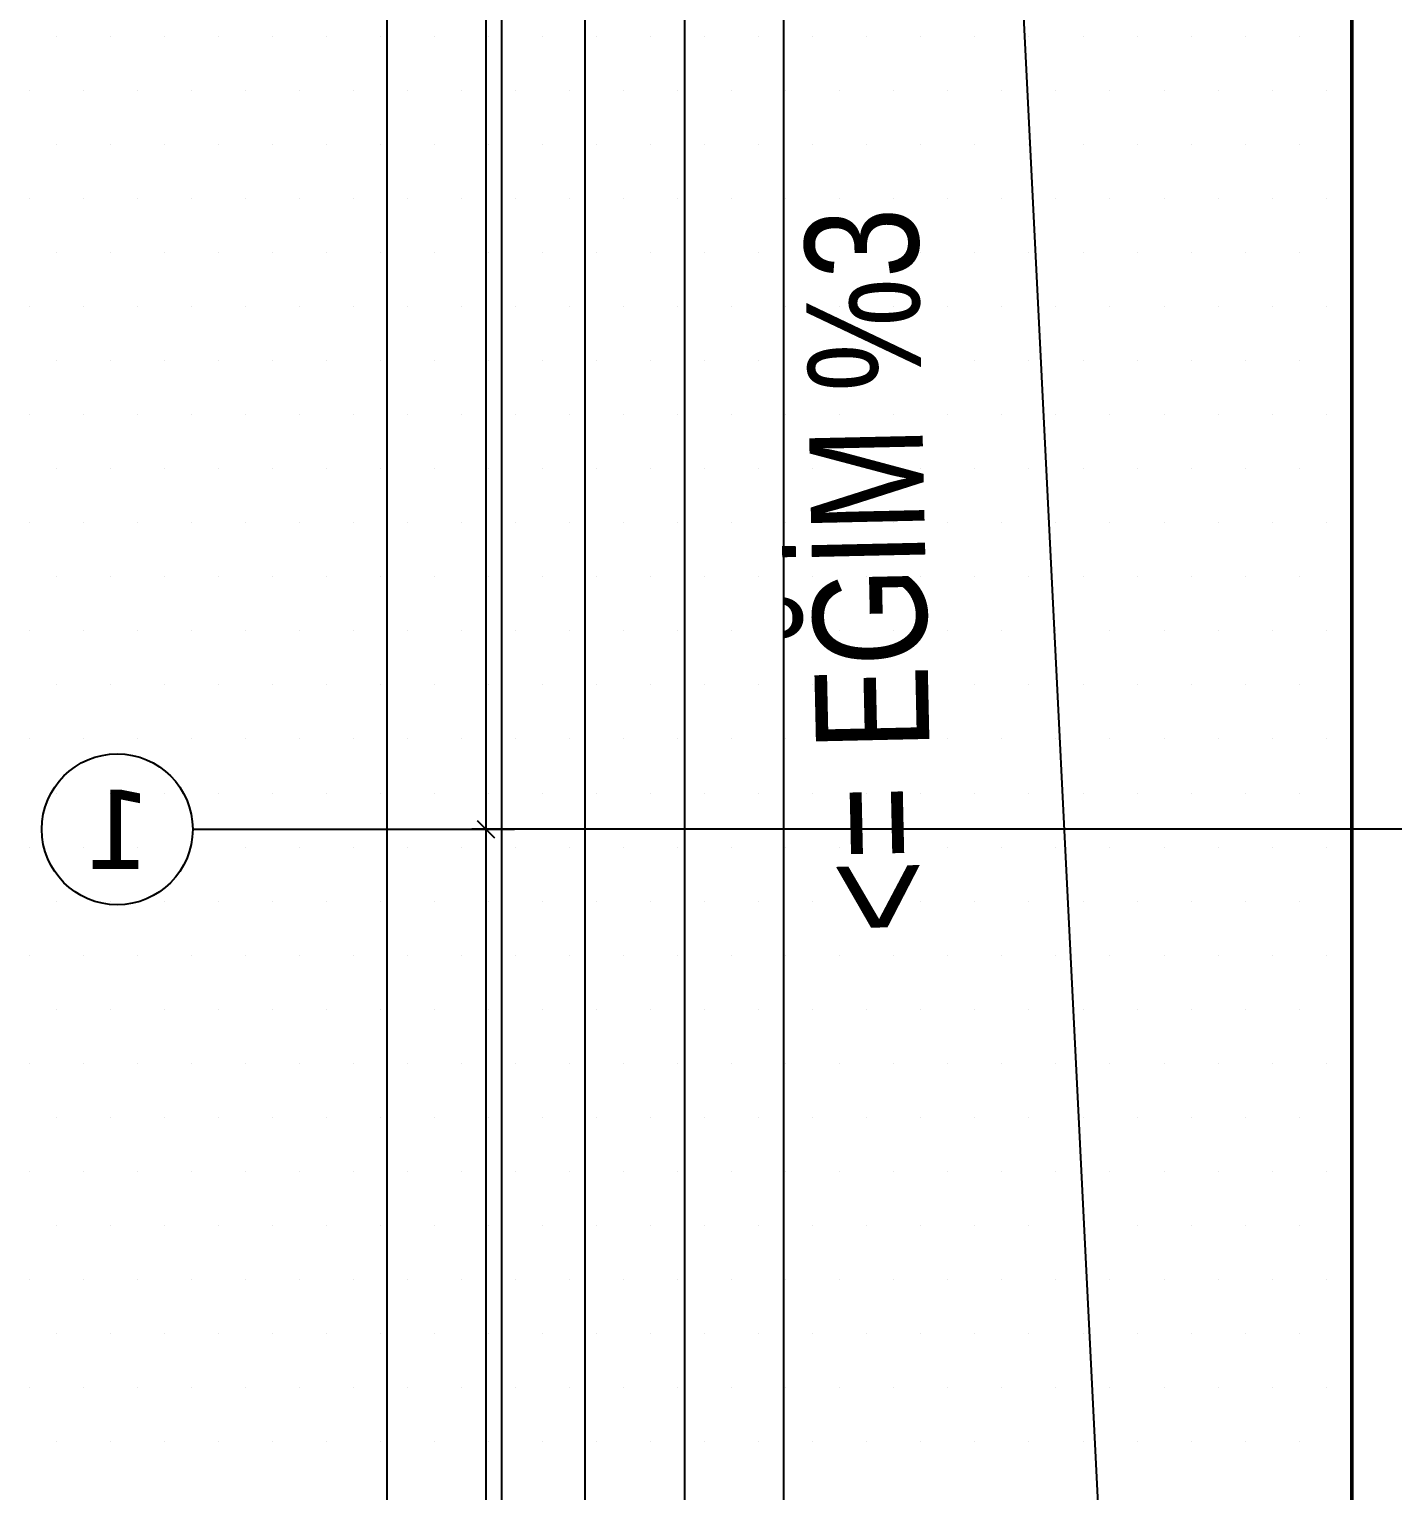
# Model space of a CAD drawing. Header units: millimetres. Extents: x 43168.9 to 43194.6, y -25545.1 to -25543.4.
# Drawn here: x 43171.4307 to 43171.5268, y -25544.3906 to -25544.2875 of the extents above; entities that cross this region are included whole.
import ezdxf
from ezdxf.enums import TextEntityAlignment as Align

# ---------------------------------------------------------------- set-up
doc = ezdxf.new("R2010")
doc.units = ezdxf.units.MM
doc.header["$LTSCALE"] = 200
doc.linetypes.add('DASHDOT', pattern=[1, 0.5, -0.25, 0, -0.25])
doc.linetypes.add('DASHDOT2', pattern=[0.5, 0.25, -0.125, 0, -0.125])
for name, color, linetype in [('aks_sgh', 5, 'DASHDOT2'), ('olcuaks_sgh', 41, 'Continuous'), ('olcudis_sgh', 185, 'Continuous'), ('vaziyet-01_sgh', 33, 'Continuous'), ('yapi-yaklasma_sgh', 41, 'DASHDOT'), ('yazi-genel_sgh', 7, 'Continuous')]:
    doc.layers.add(name, color=color, linetype=linetype)
doc.layers.add('cim_sgh', color=7, linetype='Continuous', true_color=0x248f00)
doc.styles.add('text1', font='VERDANA.TTF')
doc.styles.add('text2', font='arial.ttf')

msp = doc.modelspace()

# ---------------------------------------------------------------- linework, layer by layer
at = {"color": 0, "linetype": 'ByBlock', "lineweight": -2}
for p, q in [((43171.46348, -25544.34452), (43171.46228, -25544.34332)), ((43171.46228, -25544.34332), (43171.46348, -25544.34452))]:
    msp.add_line(p, q, dxfattribs=at)
msp.add_line((43171.4422, -25544.34392), (43171.46488, -25544.34392))
at = {"linetype": 'Continuous'}
msp.add_circle((43171.43688, -25544.34392), 0.00532, dxfattribs=at)
at = {"layer": 'aks_sgh'}
msp.add_line((43172.26688, -25544.34392), (43171.46488, -25544.34392), dxfattribs=at)
at = {"layer": 'cim_sgh'}
for p, q in [((43171.43258, -25544.28802), (43171.43258, -25544.28802)), ((43171.43639, -25544.28802), (43171.43639, -25544.28802)), ((43171.4402, -25544.28802), (43171.4402, -25544.28802)), ((43171.44401, -25544.28802), (43171.44401, -25544.28802)), ((43171.44782, -25544.28802), (43171.44782, -25544.28802)), ((43171.45163, -25544.28802), (43171.45163, -25544.28802)), ((43171.45544, -25544.28802), (43171.45544, -25544.28802)), ((43171.45925, -25544.28802), (43171.45925, -25544.28802)), ((43171.46306, -25544.28802), (43171.46306, -25544.28802)), ((43171.46687, -25544.28802), (43171.46687, -25544.28802)), ((43171.47068, -25544.28802), (43171.47068, -25544.28802)), ((43171.47449, -25544.28802), (43171.47449, -25544.28802)), ((43171.4783, -25544.28802), (43171.4783, -25544.28802)), ((43171.48211, -25544.28802), (43171.48211, -25544.28802)), ((43171.48592, -25544.28802), (43171.48592, -25544.28802)), ((43171.48973, -25544.28802), (43171.48973, -25544.28802)), ((43171.49354, -25544.28802), (43171.49354, -25544.28802)), ((43171.49735, -25544.28802), (43171.49735, -25544.28802)), ((43171.50116, -25544.28802), (43171.50116, -25544.28802)), ((43171.50497, -25544.28802), (43171.50497, -25544.28802)), ((43171.50878, -25544.28802), (43171.50878, -25544.28802)), ((43171.51259, -25544.28802), (43171.51259, -25544.28802)), ((43171.5164, -25544.28802), (43171.5164, -25544.28802)), ((43171.52021, -25544.28802), (43171.52021, -25544.28802)), ((43171.43067, -25544.29183), (43171.43067, -25544.29183)), ((43171.43448, -25544.29183), (43171.43448, -25544.29183)), ((43171.43829, -25544.29183), (43171.43829, -25544.29183)), ((43171.4421, -25544.29183), (43171.4421, -25544.29183)), ((43171.44591, -25544.29183), (43171.44591, -25544.29183)), ((43171.44972, -25544.29183), (43171.44972, -25544.29183)), ((43171.45353, -25544.29183), (43171.45353, -25544.29183)), ((43171.45734, -25544.29183), (43171.45734, -25544.29183)), ((43171.46115, -25544.29183), (43171.46115, -25544.29183)), ((43171.46496, -25544.29183), (43171.46496, -25544.29183)), ((43171.46877, -25544.29183), (43171.46877, -25544.29183)), ((43171.47258, -25544.29183), (43171.47258, -25544.29183)), ((43171.47639, -25544.29183), (43171.47639, -25544.29183)), ((43171.4802, -25544.29183), (43171.4802, -25544.29183)), ((43171.48401, -25544.29183), (43171.48401, -25544.29183)), ((43171.48782, -25544.29183), (43171.48782, -25544.29183)), ((43171.49163, -25544.29183), (43171.49163, -25544.29183)), ((43171.49544, -25544.29183), (43171.49544, -25544.29183)), ((43171.49925, -25544.29183), (43171.49925, -25544.29183)), ((43171.50306, -25544.29183), (43171.50306, -25544.29183)), ((43171.50687, -25544.29183), (43171.50687, -25544.29183)), ((43171.51068, -25544.29183), (43171.51068, -25544.29183)), ((43171.51449, -25544.29183), (43171.51449, -25544.29183)), ((43171.5183, -25544.29183), (43171.5183, -25544.29183)), ((43171.52211, -25544.29183), (43171.52211, -25544.29183)), ((43171.43258, -25544.29564), (43171.43258, -25544.29564)), ((43171.43639, -25544.29564), (43171.43639, -25544.29564)), ((43171.4402, -25544.29564), (43171.4402, -25544.29564)), ((43171.44401, -25544.29564), (43171.44401, -25544.29564)), ((43171.44782, -25544.29564), (43171.44782, -25544.29564)), ((43171.45163, -25544.29564), (43171.45163, -25544.29564)), ((43171.45544, -25544.29564), (43171.45544, -25544.29564)), ((43171.45925, -25544.29564), (43171.45925, -25544.29564)), ((43171.46306, -25544.29564), (43171.46306, -25544.29564)), ((43171.46687, -25544.29564), (43171.46687, -25544.29564)), ((43171.47068, -25544.29564), (43171.47068, -25544.29564)), ((43171.47449, -25544.29564), (43171.47449, -25544.29564)), ((43171.4783, -25544.29564), (43171.4783, -25544.29564)), ((43171.48211, -25544.29564), (43171.48211, -25544.29564)), ((43171.48592, -25544.29564), (43171.48592, -25544.29564)), ((43171.48973, -25544.29564), (43171.48973, -25544.29564)), ((43171.49354, -25544.29564), (43171.49354, -25544.29564)), ((43171.49735, -25544.29564), (43171.49735, -25544.29564)), ((43171.50116, -25544.29564), (43171.50116, -25544.29564)), ((43171.50497, -25544.29564), (43171.50497, -25544.29564)), ((43171.50878, -25544.29564), (43171.50878, -25544.29564)), ((43171.51259, -25544.29564), (43171.51259, -25544.29564)), ((43171.5164, -25544.29564), (43171.5164, -25544.29564)), ((43171.52021, -25544.29564), (43171.52021, -25544.29564)), ((43171.43067, -25544.29945), (43171.43067, -25544.29945)), ((43171.43448, -25544.29945), (43171.43448, -25544.29945)), ((43171.43829, -25544.29945), (43171.43829, -25544.29945)), ((43171.4421, -25544.29945), (43171.4421, -25544.29945)), ((43171.44591, -25544.29945), (43171.44591, -25544.29945)), ((43171.44972, -25544.29945), (43171.44972, -25544.29945)), ((43171.45353, -25544.29945), (43171.45353, -25544.29945)), ((43171.45734, -25544.29945), (43171.45734, -25544.29945)), ((43171.46115, -25544.29945), (43171.46115, -25544.29945)), ((43171.46496, -25544.29945), (43171.46496, -25544.29945)), ((43171.46877, -25544.29945), (43171.46877, -25544.29945)), ((43171.47258, -25544.29945), (43171.47258, -25544.29945)), ((43171.47639, -25544.29945), (43171.47639, -25544.29945)), ((43171.4802, -25544.29945), (43171.4802, -25544.29945)), ((43171.48401, -25544.29945), (43171.48401, -25544.29945)), ((43171.48782, -25544.29945), (43171.48782, -25544.29945)), ((43171.49163, -25544.29945), (43171.49163, -25544.29945)), ((43171.49544, -25544.29945), (43171.49544, -25544.29945)), ((43171.49925, -25544.29945), (43171.49925, -25544.29945)), ((43171.50306, -25544.29945), (43171.50306, -25544.29945)), ((43171.50687, -25544.29945), (43171.50687, -25544.29945)), ((43171.51068, -25544.29945), (43171.51068, -25544.29945)), ((43171.51449, -25544.29945), (43171.51449, -25544.29945)), ((43171.5183, -25544.29945), (43171.5183, -25544.29945)), ((43171.52211, -25544.29945), (43171.52211, -25544.29945)), ((43171.43258, -25544.30326), (43171.43258, -25544.30326)), ((43171.43639, -25544.30326), (43171.43639, -25544.30326)), ((43171.4402, -25544.30326), (43171.4402, -25544.30326)), ((43171.44401, -25544.30326), (43171.44401, -25544.30326)), ((43171.44782, -25544.30326), (43171.44782, -25544.30326)), ((43171.45163, -25544.30326), (43171.45163, -25544.30326)), ((43171.45544, -25544.30326), (43171.45544, -25544.30326)), ((43171.45925, -25544.30326), (43171.45925, -25544.30326)), ((43171.46306, -25544.30326), (43171.46306, -25544.30326)), ((43171.46687, -25544.30326), (43171.46687, -25544.30326)), ((43171.47068, -25544.30326), (43171.47068, -25544.30326)), ((43171.47449, -25544.30326), (43171.47449, -25544.30326)), ((43171.4783, -25544.30326), (43171.4783, -25544.30326)), ((43171.48211, -25544.30326), (43171.48211, -25544.30326)), ((43171.48592, -25544.30326), (43171.48592, -25544.30326)), ((43171.48973, -25544.30326), (43171.48973, -25544.30326)), ((43171.49354, -25544.30326), (43171.49354, -25544.30326)), ((43171.49735, -25544.30326), (43171.49735, -25544.30326)), ((43171.50116, -25544.30326), (43171.50116, -25544.30326)), ((43171.50497, -25544.30326), (43171.50497, -25544.30326)), ((43171.50878, -25544.30326), (43171.50878, -25544.30326)), ((43171.51259, -25544.30326), (43171.51259, -25544.30326)), ((43171.5164, -25544.30326), (43171.5164, -25544.30326)), ((43171.52021, -25544.30326), (43171.52021, -25544.30326)), ((43171.43067, -25544.30707), (43171.43067, -25544.30707)), ((43171.43448, -25544.30707), (43171.43448, -25544.30707)), ((43171.43829, -25544.30707), (43171.43829, -25544.30707)), ((43171.4421, -25544.30707), (43171.4421, -25544.30707)), ((43171.44591, -25544.30707), (43171.44591, -25544.30707)), ((43171.44972, -25544.30707), (43171.44972, -25544.30707)), ((43171.45353, -25544.30707), (43171.45353, -25544.30707)), ((43171.45734, -25544.30707), (43171.45734, -25544.30707)), ((43171.46115, -25544.30707), (43171.46115, -25544.30707)), ((43171.46496, -25544.30707), (43171.46496, -25544.30707)), ((43171.46877, -25544.30707), (43171.46877, -25544.30707)), ((43171.47258, -25544.30707), (43171.47258, -25544.30707)), ((43171.47639, -25544.30707), (43171.47639, -25544.30707)), ((43171.4802, -25544.30707), (43171.4802, -25544.30707)), ((43171.48401, -25544.30707), (43171.48401, -25544.30707)), ((43171.48782, -25544.30707), (43171.48782, -25544.30707)), ((43171.49163, -25544.30707), (43171.49163, -25544.30707)), ((43171.49544, -25544.30707), (43171.49544, -25544.30707)), ((43171.49925, -25544.30707), (43171.49925, -25544.30707)), ((43171.50306, -25544.30707), (43171.50306, -25544.30707)), ((43171.50687, -25544.30707), (43171.50687, -25544.30707)), ((43171.51068, -25544.30707), (43171.51068, -25544.30707)), ((43171.51449, -25544.30707), (43171.51449, -25544.30707)), ((43171.5183, -25544.30707), (43171.5183, -25544.30707)), ((43171.52211, -25544.30707), (43171.52211, -25544.30707)), ((43171.43258, -25544.31088), (43171.43258, -25544.31088)), ((43171.43639, -25544.31088), (43171.43639, -25544.31088)), ((43171.4402, -25544.31088), (43171.4402, -25544.31088)), ((43171.44401, -25544.31088), (43171.44401, -25544.31088)), ((43171.44782, -25544.31088), (43171.44782, -25544.31088)), ((43171.45163, -25544.31088), (43171.45163, -25544.31088)), ((43171.45544, -25544.31088), (43171.45544, -25544.31088)), ((43171.45925, -25544.31088), (43171.45925, -25544.31088)), ((43171.46306, -25544.31088), (43171.46306, -25544.31088)), ((43171.46687, -25544.31088), (43171.46687, -25544.31088)), ((43171.47068, -25544.31088), (43171.47068, -25544.31088)), ((43171.47449, -25544.31088), (43171.47449, -25544.31088)), ((43171.4783, -25544.31088), (43171.4783, -25544.31088)), ((43171.48211, -25544.31088), (43171.48211, -25544.31088)), ((43171.48592, -25544.31088), (43171.48592, -25544.31088)), ((43171.48973, -25544.31088), (43171.48973, -25544.31088)), ((43171.49354, -25544.31088), (43171.49354, -25544.31088)), ((43171.49735, -25544.31088), (43171.49735, -25544.31088)), ((43171.50116, -25544.31088), (43171.50116, -25544.31088)), ((43171.50497, -25544.31088), (43171.50497, -25544.31088)), ((43171.50878, -25544.31088), (43171.50878, -25544.31088)), ((43171.51259, -25544.31088), (43171.51259, -25544.31088)), ((43171.5164, -25544.31088), (43171.5164, -25544.31088)), ((43171.52021, -25544.31088), (43171.52021, -25544.31088)), ((43171.43067, -25544.31469), (43171.43067, -25544.31469)), ((43171.43448, -25544.31469), (43171.43448, -25544.31469)), ((43171.43829, -25544.31469), (43171.43829, -25544.31469)), ((43171.4421, -25544.31469), (43171.4421, -25544.31469)), ((43171.44591, -25544.31469), (43171.44591, -25544.31469)), ((43171.44972, -25544.31469), (43171.44972, -25544.31469)), ((43171.45353, -25544.31469), (43171.45353, -25544.31469)), ((43171.45734, -25544.31469), (43171.45734, -25544.31469)), ((43171.46115, -25544.31469), (43171.46115, -25544.31469)), ((43171.46496, -25544.31469), (43171.46496, -25544.31469)), ((43171.46877, -25544.31469), (43171.46877, -25544.31469)), ((43171.47258, -25544.31469), (43171.47258, -25544.31469)), ((43171.47639, -25544.31469), (43171.47639, -25544.31469)), ((43171.4802, -25544.31469), (43171.4802, -25544.31469)), ((43171.48401, -25544.31469), (43171.48401, -25544.31469)), ((43171.48782, -25544.31469), (43171.48782, -25544.31469)), ((43171.49163, -25544.31469), (43171.49163, -25544.31469)), ((43171.49544, -25544.31469), (43171.49544, -25544.31469)), ((43171.49925, -25544.31469), (43171.49925, -25544.31469)), ((43171.50306, -25544.31469), (43171.50306, -25544.31469)), ((43171.50687, -25544.31469), (43171.50687, -25544.31469)), ((43171.51068, -25544.31469), (43171.51068, -25544.31469)), ((43171.51449, -25544.31469), (43171.51449, -25544.31469)), ((43171.5183, -25544.31469), (43171.5183, -25544.31469)), ((43171.52211, -25544.31469), (43171.52211, -25544.31469)), ((43171.43258, -25544.3185), (43171.43258, -25544.3185)), ((43171.43639, -25544.3185), (43171.43639, -25544.3185)), ((43171.4402, -25544.3185), (43171.4402, -25544.3185)), ((43171.44401, -25544.3185), (43171.44401, -25544.3185)), ((43171.44782, -25544.3185), (43171.44782, -25544.3185)), ((43171.45163, -25544.3185), (43171.45163, -25544.3185)), ((43171.45544, -25544.3185), (43171.45544, -25544.3185)), ((43171.45925, -25544.3185), (43171.45925, -25544.3185)), ((43171.46306, -25544.3185), (43171.46306, -25544.3185)), ((43171.46687, -25544.3185), (43171.46687, -25544.3185)), ((43171.47068, -25544.3185), (43171.47068, -25544.3185)), ((43171.47449, -25544.3185), (43171.47449, -25544.3185)), ((43171.4783, -25544.3185), (43171.4783, -25544.3185)), ((43171.48211, -25544.3185), (43171.48211, -25544.3185)), ((43171.48592, -25544.3185), (43171.48592, -25544.3185)), ((43171.48973, -25544.3185), (43171.48973, -25544.3185)), ((43171.49354, -25544.3185), (43171.49354, -25544.3185)), ((43171.49735, -25544.3185), (43171.49735, -25544.3185)), ((43171.50116, -25544.3185), (43171.50116, -25544.3185)), ((43171.50497, -25544.3185), (43171.50497, -25544.3185)), ((43171.50878, -25544.3185), (43171.50878, -25544.3185)), ((43171.51259, -25544.3185), (43171.51259, -25544.3185)), ((43171.5164, -25544.3185), (43171.5164, -25544.3185)), ((43171.52021, -25544.3185), (43171.52021, -25544.3185)), ((43171.43067, -25544.32231), (43171.43067, -25544.32231)), ((43171.43448, -25544.32231), (43171.43448, -25544.32231)), ((43171.43829, -25544.32231), (43171.43829, -25544.32231)), ((43171.4421, -25544.32231), (43171.4421, -25544.32231)), ((43171.44591, -25544.32231), (43171.44591, -25544.32231)), ((43171.44972, -25544.32231), (43171.44972, -25544.32231)), ((43171.45353, -25544.32231), (43171.45353, -25544.32231)), ((43171.45734, -25544.32231), (43171.45734, -25544.32231)), ((43171.46115, -25544.32231), (43171.46115, -25544.32231)), ((43171.46496, -25544.32231), (43171.46496, -25544.32231)), ((43171.46877, -25544.32231), (43171.46877, -25544.32231)), ((43171.47258, -25544.32231), (43171.47258, -25544.32231)), ((43171.47639, -25544.32231), (43171.47639, -25544.32231)), ((43171.4802, -25544.32231), (43171.4802, -25544.32231)), ((43171.48401, -25544.32231), (43171.48401, -25544.32231)), ((43171.48782, -25544.32231), (43171.48782, -25544.32231)), ((43171.49163, -25544.32231), (43171.49163, -25544.32231)), ((43171.49544, -25544.32231), (43171.49544, -25544.32231)), ((43171.49925, -25544.32231), (43171.49925, -25544.32231)), ((43171.50306, -25544.32231), (43171.50306, -25544.32231)), ((43171.50687, -25544.32231), (43171.50687, -25544.32231)), ((43171.51068, -25544.32231), (43171.51068, -25544.32231)), ((43171.51449, -25544.32231), (43171.51449, -25544.32231)), ((43171.5183, -25544.32231), (43171.5183, -25544.32231)), ((43171.52211, -25544.32231), (43171.52211, -25544.32231)), ((43171.43258, -25544.32612), (43171.43258, -25544.32612)), ((43171.43639, -25544.32612), (43171.43639, -25544.32612)), ((43171.4402, -25544.32612), (43171.4402, -25544.32612)), ((43171.44401, -25544.32612), (43171.44401, -25544.32612)), ((43171.44782, -25544.32612), (43171.44782, -25544.32612)), ((43171.45163, -25544.32612), (43171.45163, -25544.32612)), ((43171.45544, -25544.32612), (43171.45544, -25544.32612)), ((43171.45925, -25544.32612), (43171.45925, -25544.32612)), ((43171.46306, -25544.32612), (43171.46306, -25544.32612)), ((43171.46687, -25544.32612), (43171.46687, -25544.32612)), ((43171.47068, -25544.32612), (43171.47068, -25544.32612)), ((43171.47449, -25544.32612), (43171.47449, -25544.32612)), ((43171.4783, -25544.32612), (43171.4783, -25544.32612)), ((43171.48211, -25544.32612), (43171.48211, -25544.32612)), ((43171.48592, -25544.32612), (43171.48592, -25544.32612)), ((43171.48973, -25544.32612), (43171.48973, -25544.32612)), ((43171.49354, -25544.32612), (43171.49354, -25544.32612)), ((43171.49735, -25544.32612), (43171.49735, -25544.32612)), ((43171.50116, -25544.32612), (43171.50116, -25544.32612)), ((43171.50497, -25544.32612), (43171.50497, -25544.32612)), ((43171.50878, -25544.32612), (43171.50878, -25544.32612)), ((43171.51259, -25544.32612), (43171.51259, -25544.32612)), ((43171.5164, -25544.32612), (43171.5164, -25544.32612)), ((43171.52021, -25544.32612), (43171.52021, -25544.32612)), ((43171.43067, -25544.32993), (43171.43067, -25544.32993)), ((43171.43448, -25544.32993), (43171.43448, -25544.32993)), ((43171.43829, -25544.32993), (43171.43829, -25544.32993)), ((43171.4421, -25544.32993), (43171.4421, -25544.32993)), ((43171.44591, -25544.32993), (43171.44591, -25544.32993)), ((43171.44972, -25544.32993), (43171.44972, -25544.32993)), ((43171.45353, -25544.32993), (43171.45353, -25544.32993)), ((43171.45734, -25544.32993), (43171.45734, -25544.32993)), ((43171.46115, -25544.32993), (43171.46115, -25544.32993)), ((43171.46496, -25544.32993), (43171.46496, -25544.32993)), ((43171.46877, -25544.32993), (43171.46877, -25544.32993)), ((43171.47258, -25544.32993), (43171.47258, -25544.32993)), ((43171.47639, -25544.32993), (43171.47639, -25544.32993)), ((43171.4802, -25544.32993), (43171.4802, -25544.32993)), ((43171.48401, -25544.32993), (43171.48401, -25544.32993)), ((43171.48782, -25544.32993), (43171.48782, -25544.32993)), ((43171.49163, -25544.32993), (43171.49163, -25544.32993)), ((43171.49544, -25544.32993), (43171.49544, -25544.32993)), ((43171.49925, -25544.32993), (43171.49925, -25544.32993)), ((43171.50306, -25544.32993), (43171.50306, -25544.32993)), ((43171.50687, -25544.32993), (43171.50687, -25544.32993)), ((43171.51068, -25544.32993), (43171.51068, -25544.32993)), ((43171.51449, -25544.32993), (43171.51449, -25544.32993)), ((43171.5183, -25544.32993), (43171.5183, -25544.32993)), ((43171.52211, -25544.32993), (43171.52211, -25544.32993)), ((43171.43258, -25544.33374), (43171.43258, -25544.33374)), ((43171.43639, -25544.33374), (43171.43639, -25544.33374)), ((43171.4402, -25544.33374), (43171.4402, -25544.33374)), ((43171.44401, -25544.33374), (43171.44401, -25544.33374)), ((43171.44782, -25544.33374), (43171.44782, -25544.33374)), ((43171.45163, -25544.33374), (43171.45163, -25544.33374)), ((43171.45544, -25544.33374), (43171.45544, -25544.33374)), ((43171.45925, -25544.33374), (43171.45925, -25544.33374)), ((43171.46306, -25544.33374), (43171.46306, -25544.33374)), ((43171.46687, -25544.33374), (43171.46687, -25544.33374)), ((43171.47068, -25544.33374), (43171.47068, -25544.33374)), ((43171.47449, -25544.33374), (43171.47449, -25544.33374)), ((43171.4783, -25544.33374), (43171.4783, -25544.33374)), ((43171.48211, -25544.33374), (43171.48211, -25544.33374)), ((43171.48592, -25544.33374), (43171.48592, -25544.33374)), ((43171.48973, -25544.33374), (43171.48973, -25544.33374)), ((43171.49354, -25544.33374), (43171.49354, -25544.33374)), ((43171.49735, -25544.33374), (43171.49735, -25544.33374)), ((43171.50116, -25544.33374), (43171.50116, -25544.33374)), ((43171.50497, -25544.33374), (43171.50497, -25544.33374)), ((43171.50878, -25544.33374), (43171.50878, -25544.33374)), ((43171.51259, -25544.33374), (43171.51259, -25544.33374)), ((43171.5164, -25544.33374), (43171.5164, -25544.33374)), ((43171.52021, -25544.33374), (43171.52021, -25544.33374)), ((43171.43067, -25544.33755), (43171.43067, -25544.33755)), ((43171.43448, -25544.33755), (43171.43448, -25544.33755)), ((43171.43829, -25544.33755), (43171.43829, -25544.33755)), ((43171.4421, -25544.33755), (43171.4421, -25544.33755)), ((43171.44591, -25544.33755), (43171.44591, -25544.33755)), ((43171.44972, -25544.33755), (43171.44972, -25544.33755)), ((43171.45353, -25544.33755), (43171.45353, -25544.33755)), ((43171.45734, -25544.33755), (43171.45734, -25544.33755)), ((43171.46115, -25544.33755), (43171.46115, -25544.33755)), ((43171.46496, -25544.33755), (43171.46496, -25544.33755)), ((43171.46877, -25544.33755), (43171.46877, -25544.33755)), ((43171.47258, -25544.33755), (43171.47258, -25544.33755)), ((43171.47639, -25544.33755), (43171.47639, -25544.33755)), ((43171.4802, -25544.33755), (43171.4802, -25544.33755)), ((43171.48401, -25544.33755), (43171.48401, -25544.33755)), ((43171.48782, -25544.33755), (43171.48782, -25544.33755)), ((43171.49163, -25544.33755), (43171.49163, -25544.33755)), ((43171.49544, -25544.33755), (43171.49544, -25544.33755)), ((43171.49925, -25544.33755), (43171.49925, -25544.33755)), ((43171.50306, -25544.33755), (43171.50306, -25544.33755)), ((43171.50687, -25544.33755), (43171.50687, -25544.33755)), ((43171.51068, -25544.33755), (43171.51068, -25544.33755)), ((43171.51449, -25544.33755), (43171.51449, -25544.33755)), ((43171.5183, -25544.33755), (43171.5183, -25544.33755)), ((43171.52211, -25544.33755), (43171.52211, -25544.33755)), ((43171.43258, -25544.34136), (43171.43258, -25544.34136)), ((43171.43639, -25544.34136), (43171.43639, -25544.34136)), ((43171.4402, -25544.34136), (43171.4402, -25544.34136)), ((43171.44401, -25544.34136), (43171.44401, -25544.34136)), ((43171.44782, -25544.34136), (43171.44782, -25544.34136)), ((43171.45163, -25544.34136), (43171.45163, -25544.34136)), ((43171.45544, -25544.34136), (43171.45544, -25544.34136)), ((43171.45925, -25544.34136), (43171.45925, -25544.34136)), ((43171.46306, -25544.34136), (43171.46306, -25544.34136)), ((43171.46687, -25544.34136), (43171.46687, -25544.34136)), ((43171.47068, -25544.34136), (43171.47068, -25544.34136)), ((43171.47449, -25544.34136), (43171.47449, -25544.34136)), ((43171.4783, -25544.34136), (43171.4783, -25544.34136)), ((43171.48211, -25544.34136), (43171.48211, -25544.34136)), ((43171.48592, -25544.34136), (43171.48592, -25544.34136)), ((43171.48973, -25544.34136), (43171.48973, -25544.34136)), ((43171.49354, -25544.34136), (43171.49354, -25544.34136)), ((43171.49735, -25544.34136), (43171.49735, -25544.34136)), ((43171.50116, -25544.34136), (43171.50116, -25544.34136)), ((43171.50497, -25544.34136), (43171.50497, -25544.34136)), ((43171.50878, -25544.34136), (43171.50878, -25544.34136)), ((43171.51259, -25544.34136), (43171.51259, -25544.34136)), ((43171.5164, -25544.34136), (43171.5164, -25544.34136)), ((43171.52021, -25544.34136), (43171.52021, -25544.34136)), ((43171.43067, -25544.34517), (43171.43067, -25544.34517)), ((43171.43448, -25544.34517), (43171.43448, -25544.34517)), ((43171.43829, -25544.34517), (43171.43829, -25544.34517)), ((43171.4421, -25544.34517), (43171.4421, -25544.34517)), ((43171.44591, -25544.34517), (43171.44591, -25544.34517)), ((43171.44972, -25544.34517), (43171.44972, -25544.34517)), ((43171.45353, -25544.34517), (43171.45353, -25544.34517)), ((43171.45734, -25544.34517), (43171.45734, -25544.34517)), ((43171.46115, -25544.34517), (43171.46115, -25544.34517)), ((43171.46496, -25544.34517), (43171.46496, -25544.34517)), ((43171.46877, -25544.34517), (43171.46877, -25544.34517)), ((43171.47258, -25544.34517), (43171.47258, -25544.34517)), ((43171.47639, -25544.34517), (43171.47639, -25544.34517)), ((43171.4802, -25544.34517), (43171.4802, -25544.34517)), ((43171.48401, -25544.34517), (43171.48401, -25544.34517)), ((43171.48782, -25544.34517), (43171.48782, -25544.34517)), ((43171.49163, -25544.34517), (43171.49163, -25544.34517)), ((43171.49544, -25544.34517), (43171.49544, -25544.34517)), ((43171.49925, -25544.34517), (43171.49925, -25544.34517)), ((43171.50306, -25544.34517), (43171.50306, -25544.34517)), ((43171.50687, -25544.34517), (43171.50687, -25544.34517)), ((43171.51068, -25544.34517), (43171.51068, -25544.34517)), ((43171.51449, -25544.34517), (43171.51449, -25544.34517)), ((43171.5183, -25544.34517), (43171.5183, -25544.34517)), ((43171.52211, -25544.34517), (43171.52211, -25544.34517)), ((43171.43258, -25544.34898), (43171.43258, -25544.34898)), ((43171.43639, -25544.34898), (43171.43639, -25544.34898)), ((43171.4402, -25544.34898), (43171.4402, -25544.34898)), ((43171.44401, -25544.34898), (43171.44401, -25544.34898)), ((43171.44782, -25544.34898), (43171.44782, -25544.34898)), ((43171.45163, -25544.34898), (43171.45163, -25544.34898)), ((43171.45544, -25544.34898), (43171.45544, -25544.34898)), ((43171.45925, -25544.34898), (43171.45925, -25544.34898)), ((43171.46306, -25544.34898), (43171.46306, -25544.34898)), ((43171.46687, -25544.34898), (43171.46687, -25544.34898)), ((43171.47068, -25544.34898), (43171.47068, -25544.34898)), ((43171.47449, -25544.34898), (43171.47449, -25544.34898)), ((43171.4783, -25544.34898), (43171.4783, -25544.34898)), ((43171.48211, -25544.34898), (43171.48211, -25544.34898)), ((43171.48592, -25544.34898), (43171.48592, -25544.34898)), ((43171.48973, -25544.34898), (43171.48973, -25544.34898)), ((43171.49354, -25544.34898), (43171.49354, -25544.34898)), ((43171.49735, -25544.34898), (43171.49735, -25544.34898)), ((43171.50116, -25544.34898), (43171.50116, -25544.34898)), ((43171.50497, -25544.34898), (43171.50497, -25544.34898)), ((43171.50878, -25544.34898), (43171.50878, -25544.34898)), ((43171.51259, -25544.34898), (43171.51259, -25544.34898)), ((43171.5164, -25544.34898), (43171.5164, -25544.34898)), ((43171.52021, -25544.34898), (43171.52021, -25544.34898)), ((43171.43067, -25544.35279), (43171.43067, -25544.35279)), ((43171.43448, -25544.35279), (43171.43448, -25544.35279)), ((43171.43829, -25544.35279), (43171.43829, -25544.35279)), ((43171.4421, -25544.35279), (43171.4421, -25544.35279)), ((43171.44591, -25544.35279), (43171.44591, -25544.35279)), ((43171.44972, -25544.35279), (43171.44972, -25544.35279)), ((43171.45353, -25544.35279), (43171.45353, -25544.35279)), ((43171.45734, -25544.35279), (43171.45734, -25544.35279)), ((43171.46115, -25544.35279), (43171.46115, -25544.35279)), ((43171.46496, -25544.35279), (43171.46496, -25544.35279)), ((43171.46877, -25544.35279), (43171.46877, -25544.35279)), ((43171.47258, -25544.35279), (43171.47258, -25544.35279)), ((43171.47639, -25544.35279), (43171.47639, -25544.35279)), ((43171.4802, -25544.35279), (43171.4802, -25544.35279)), ((43171.48401, -25544.35279), (43171.48401, -25544.35279)), ((43171.48782, -25544.35279), (43171.48782, -25544.35279)), ((43171.49163, -25544.35279), (43171.49163, -25544.35279)), ((43171.49544, -25544.35279), (43171.49544, -25544.35279)), ((43171.49925, -25544.35279), (43171.49925, -25544.35279)), ((43171.50306, -25544.35279), (43171.50306, -25544.35279)), ((43171.50687, -25544.35279), (43171.50687, -25544.35279)), ((43171.51068, -25544.35279), (43171.51068, -25544.35279)), ((43171.51449, -25544.35279), (43171.51449, -25544.35279)), ((43171.5183, -25544.35279), (43171.5183, -25544.35279)), ((43171.52211, -25544.35279), (43171.52211, -25544.35279)), ((43171.43258, -25544.3566), (43171.43258, -25544.3566)), ((43171.43639, -25544.3566), (43171.43639, -25544.3566)), ((43171.4402, -25544.3566), (43171.4402, -25544.3566)), ((43171.44401, -25544.3566), (43171.44401, -25544.3566)), ((43171.44782, -25544.3566), (43171.44782, -25544.3566)), ((43171.45163, -25544.3566), (43171.45163, -25544.3566)), ((43171.45544, -25544.3566), (43171.45544, -25544.3566)), ((43171.45925, -25544.3566), (43171.45925, -25544.3566)), ((43171.46306, -25544.3566), (43171.46306, -25544.3566)), ((43171.46687, -25544.3566), (43171.46687, -25544.3566)), ((43171.47068, -25544.3566), (43171.47068, -25544.3566)), ((43171.47449, -25544.3566), (43171.47449, -25544.3566)), ((43171.4783, -25544.3566), (43171.4783, -25544.3566)), ((43171.48211, -25544.3566), (43171.48211, -25544.3566)), ((43171.48592, -25544.3566), (43171.48592, -25544.3566)), ((43171.48973, -25544.3566), (43171.48973, -25544.3566)), ((43171.49354, -25544.3566), (43171.49354, -25544.3566)), ((43171.49735, -25544.3566), (43171.49735, -25544.3566)), ((43171.50116, -25544.3566), (43171.50116, -25544.3566)), ((43171.50497, -25544.3566), (43171.50497, -25544.3566)), ((43171.50878, -25544.3566), (43171.50878, -25544.3566)), ((43171.51259, -25544.3566), (43171.51259, -25544.3566)), ((43171.5164, -25544.3566), (43171.5164, -25544.3566)), ((43171.52021, -25544.3566), (43171.52021, -25544.3566)), ((43171.43067, -25544.36041), (43171.43067, -25544.36041)), ((43171.43448, -25544.36041), (43171.43448, -25544.36041)), ((43171.43829, -25544.36041), (43171.43829, -25544.36041)), ((43171.4421, -25544.36041), (43171.4421, -25544.36041)), ((43171.44591, -25544.36041), (43171.44591, -25544.36041)), ((43171.44972, -25544.36041), (43171.44972, -25544.36041)), ((43171.45353, -25544.36041), (43171.45353, -25544.36041)), ((43171.45734, -25544.36041), (43171.45734, -25544.36041)), ((43171.46115, -25544.36041), (43171.46115, -25544.36041)), ((43171.46496, -25544.36041), (43171.46496, -25544.36041)), ((43171.46877, -25544.36041), (43171.46877, -25544.36041)), ((43171.47258, -25544.36041), (43171.47258, -25544.36041)), ((43171.47639, -25544.36041), (43171.47639, -25544.36041)), ((43171.4802, -25544.36041), (43171.4802, -25544.36041)), ((43171.48401, -25544.36041), (43171.48401, -25544.36041)), ((43171.48782, -25544.36041), (43171.48782, -25544.36041)), ((43171.49163, -25544.36041), (43171.49163, -25544.36041)), ((43171.49544, -25544.36041), (43171.49544, -25544.36041)), ((43171.49925, -25544.36041), (43171.49925, -25544.36041)), ((43171.50306, -25544.36041), (43171.50306, -25544.36041)), ((43171.50687, -25544.36041), (43171.50687, -25544.36041)), ((43171.51068, -25544.36041), (43171.51068, -25544.36041)), ((43171.51449, -25544.36041), (43171.51449, -25544.36041)), ((43171.5183, -25544.36041), (43171.5183, -25544.36041)), ((43171.52211, -25544.36041), (43171.52211, -25544.36041)), ((43171.43258, -25544.36422), (43171.43258, -25544.36422)), ((43171.43639, -25544.36422), (43171.43639, -25544.36422)), ((43171.4402, -25544.36422), (43171.4402, -25544.36422)), ((43171.44401, -25544.36422), (43171.44401, -25544.36422)), ((43171.44782, -25544.36422), (43171.44782, -25544.36422)), ((43171.45163, -25544.36422), (43171.45163, -25544.36422)), ((43171.45544, -25544.36422), (43171.45544, -25544.36422)), ((43171.45925, -25544.36422), (43171.45925, -25544.36422)), ((43171.46306, -25544.36422), (43171.46306, -25544.36422)), ((43171.46687, -25544.36422), (43171.46687, -25544.36422)), ((43171.47068, -25544.36422), (43171.47068, -25544.36422)), ((43171.47449, -25544.36422), (43171.47449, -25544.36422)), ((43171.4783, -25544.36422), (43171.4783, -25544.36422)), ((43171.48211, -25544.36422), (43171.48211, -25544.36422)), ((43171.48592, -25544.36422), (43171.48592, -25544.36422)), ((43171.48973, -25544.36422), (43171.48973, -25544.36422)), ((43171.49354, -25544.36422), (43171.49354, -25544.36422)), ((43171.49735, -25544.36422), (43171.49735, -25544.36422)), ((43171.50116, -25544.36422), (43171.50116, -25544.36422)), ((43171.50497, -25544.36422), (43171.50497, -25544.36422)), ((43171.50878, -25544.36422), (43171.50878, -25544.36422)), ((43171.51259, -25544.36422), (43171.51259, -25544.36422)), ((43171.5164, -25544.36422), (43171.5164, -25544.36422)), ((43171.52021, -25544.36422), (43171.52021, -25544.36422)), ((43171.43067, -25544.36803), (43171.43067, -25544.36803)), ((43171.43448, -25544.36803), (43171.43448, -25544.36803)), ((43171.43829, -25544.36803), (43171.43829, -25544.36803)), ((43171.4421, -25544.36803), (43171.4421, -25544.36803)), ((43171.44591, -25544.36803), (43171.44591, -25544.36803)), ((43171.44972, -25544.36803), (43171.44972, -25544.36803)), ((43171.45353, -25544.36803), (43171.45353, -25544.36803)), ((43171.45734, -25544.36803), (43171.45734, -25544.36803)), ((43171.46115, -25544.36803), (43171.46115, -25544.36803)), ((43171.46496, -25544.36803), (43171.46496, -25544.36803)), ((43171.46877, -25544.36803), (43171.46877, -25544.36803)), ((43171.47258, -25544.36803), (43171.47258, -25544.36803)), ((43171.47639, -25544.36803), (43171.47639, -25544.36803)), ((43171.4802, -25544.36803), (43171.4802, -25544.36803)), ((43171.48401, -25544.36803), (43171.48401, -25544.36803)), ((43171.48782, -25544.36803), (43171.48782, -25544.36803)), ((43171.49163, -25544.36803), (43171.49163, -25544.36803)), ((43171.49544, -25544.36803), (43171.49544, -25544.36803)), ((43171.49925, -25544.36803), (43171.49925, -25544.36803)), ((43171.50306, -25544.36803), (43171.50306, -25544.36803)), ((43171.50687, -25544.36803), (43171.50687, -25544.36803)), ((43171.51068, -25544.36803), (43171.51068, -25544.36803)), ((43171.51449, -25544.36803), (43171.51449, -25544.36803)), ((43171.5183, -25544.36803), (43171.5183, -25544.36803)), ((43171.52211, -25544.36803), (43171.52211, -25544.36803)), ((43171.43258, -25544.37184), (43171.43258, -25544.37184)), ((43171.43639, -25544.37184), (43171.43639, -25544.37184)), ((43171.4402, -25544.37184), (43171.4402, -25544.37184)), ((43171.44401, -25544.37184), (43171.44401, -25544.37184)), ((43171.44782, -25544.37184), (43171.44782, -25544.37184)), ((43171.45163, -25544.37184), (43171.45163, -25544.37184)), ((43171.45544, -25544.37184), (43171.45544, -25544.37184)), ((43171.45925, -25544.37184), (43171.45925, -25544.37184)), ((43171.46306, -25544.37184), (43171.46306, -25544.37184)), ((43171.46687, -25544.37184), (43171.46687, -25544.37184)), ((43171.47068, -25544.37184), (43171.47068, -25544.37184)), ((43171.47449, -25544.37184), (43171.47449, -25544.37184)), ((43171.4783, -25544.37184), (43171.4783, -25544.37184)), ((43171.48211, -25544.37184), (43171.48211, -25544.37184)), ((43171.48592, -25544.37184), (43171.48592, -25544.37184)), ((43171.48973, -25544.37184), (43171.48973, -25544.37184)), ((43171.49354, -25544.37184), (43171.49354, -25544.37184)), ((43171.49735, -25544.37184), (43171.49735, -25544.37184)), ((43171.50116, -25544.37184), (43171.50116, -25544.37184)), ((43171.50497, -25544.37184), (43171.50497, -25544.37184)), ((43171.50878, -25544.37184), (43171.50878, -25544.37184)), ((43171.51259, -25544.37184), (43171.51259, -25544.37184)), ((43171.5164, -25544.37184), (43171.5164, -25544.37184)), ((43171.52021, -25544.37184), (43171.52021, -25544.37184)), ((43171.43067, -25544.37565), (43171.43067, -25544.37565)), ((43171.43448, -25544.37565), (43171.43448, -25544.37565)), ((43171.43829, -25544.37565), (43171.43829, -25544.37565)), ((43171.4421, -25544.37565), (43171.4421, -25544.37565)), ((43171.44591, -25544.37565), (43171.44591, -25544.37565)), ((43171.44972, -25544.37565), (43171.44972, -25544.37565)), ((43171.45353, -25544.37565), (43171.45353, -25544.37565)), ((43171.45734, -25544.37565), (43171.45734, -25544.37565)), ((43171.46115, -25544.37565), (43171.46115, -25544.37565)), ((43171.46496, -25544.37565), (43171.46496, -25544.37565)), ((43171.46877, -25544.37565), (43171.46877, -25544.37565)), ((43171.47258, -25544.37565), (43171.47258, -25544.37565)), ((43171.47639, -25544.37565), (43171.47639, -25544.37565)), ((43171.4802, -25544.37565), (43171.4802, -25544.37565)), ((43171.48401, -25544.37565), (43171.48401, -25544.37565)), ((43171.48782, -25544.37565), (43171.48782, -25544.37565)), ((43171.49163, -25544.37565), (43171.49163, -25544.37565)), ((43171.49544, -25544.37565), (43171.49544, -25544.37565)), ((43171.49925, -25544.37565), (43171.49925, -25544.37565)), ((43171.50306, -25544.37565), (43171.50306, -25544.37565)), ((43171.50687, -25544.37565), (43171.50687, -25544.37565)), ((43171.51068, -25544.37565), (43171.51068, -25544.37565)), ((43171.51449, -25544.37565), (43171.51449, -25544.37565)), ((43171.5183, -25544.37565), (43171.5183, -25544.37565)), ((43171.52211, -25544.37565), (43171.52211, -25544.37565)), ((43171.43258, -25544.37946), (43171.43258, -25544.37946)), ((43171.43639, -25544.37946), (43171.43639, -25544.37946)), ((43171.4402, -25544.37946), (43171.4402, -25544.37946)), ((43171.44401, -25544.37946), (43171.44401, -25544.37946)), ((43171.44782, -25544.37946), (43171.44782, -25544.37946)), ((43171.45163, -25544.37946), (43171.45163, -25544.37946)), ((43171.45544, -25544.37946), (43171.45544, -25544.37946)), ((43171.45925, -25544.37946), (43171.45925, -25544.37946)), ((43171.46306, -25544.37946), (43171.46306, -25544.37946)), ((43171.46687, -25544.37946), (43171.46687, -25544.37946)), ((43171.47068, -25544.37946), (43171.47068, -25544.37946)), ((43171.47449, -25544.37946), (43171.47449, -25544.37946)), ((43171.4783, -25544.37946), (43171.4783, -25544.37946)), ((43171.48211, -25544.37946), (43171.48211, -25544.37946)), ((43171.48592, -25544.37946), (43171.48592, -25544.37946)), ((43171.48973, -25544.37946), (43171.48973, -25544.37946)), ((43171.49354, -25544.37946), (43171.49354, -25544.37946)), ((43171.49735, -25544.37946), (43171.49735, -25544.37946)), ((43171.50116, -25544.37946), (43171.50116, -25544.37946)), ((43171.50497, -25544.37946), (43171.50497, -25544.37946)), ((43171.50878, -25544.37946), (43171.50878, -25544.37946)), ((43171.51259, -25544.37946), (43171.51259, -25544.37946)), ((43171.5164, -25544.37946), (43171.5164, -25544.37946)), ((43171.52021, -25544.37946), (43171.52021, -25544.37946)), ((43171.43067, -25544.38327), (43171.43067, -25544.38327)), ((43171.43448, -25544.38327), (43171.43448, -25544.38327)), ((43171.43829, -25544.38327), (43171.43829, -25544.38327)), ((43171.4421, -25544.38327), (43171.4421, -25544.38327)), ((43171.44591, -25544.38327), (43171.44591, -25544.38327)), ((43171.44972, -25544.38327), (43171.44972, -25544.38327)), ((43171.45353, -25544.38327), (43171.45353, -25544.38327)), ((43171.45734, -25544.38327), (43171.45734, -25544.38327)), ((43171.46115, -25544.38327), (43171.46115, -25544.38327)), ((43171.46496, -25544.38327), (43171.46496, -25544.38327)), ((43171.46877, -25544.38327), (43171.46877, -25544.38327)), ((43171.47258, -25544.38327), (43171.47258, -25544.38327)), ((43171.47639, -25544.38327), (43171.47639, -25544.38327)), ((43171.4802, -25544.38327), (43171.4802, -25544.38327)), ((43171.48401, -25544.38327), (43171.48401, -25544.38327)), ((43171.48782, -25544.38327), (43171.48782, -25544.38327)), ((43171.49163, -25544.38327), (43171.49163, -25544.38327)), ((43171.49544, -25544.38327), (43171.49544, -25544.38327)), ((43171.49925, -25544.38327), (43171.49925, -25544.38327)), ((43171.50306, -25544.38327), (43171.50306, -25544.38327)), ((43171.50687, -25544.38327), (43171.50687, -25544.38327)), ((43171.51068, -25544.38327), (43171.51068, -25544.38327)), ((43171.51449, -25544.38327), (43171.51449, -25544.38327)), ((43171.5183, -25544.38327), (43171.5183, -25544.38327)), ((43171.52211, -25544.38327), (43171.52211, -25544.38327)), ((43171.43258, -25544.38708), (43171.43258, -25544.38708)), ((43171.43639, -25544.38708), (43171.43639, -25544.38708)), ((43171.4402, -25544.38708), (43171.4402, -25544.38708)), ((43171.44401, -25544.38708), (43171.44401, -25544.38708)), ((43171.44782, -25544.38708), (43171.44782, -25544.38708)), ((43171.45163, -25544.38708), (43171.45163, -25544.38708)), ((43171.45544, -25544.38708), (43171.45544, -25544.38708)), ((43171.45925, -25544.38708), (43171.45925, -25544.38708)), ((43171.46306, -25544.38708), (43171.46306, -25544.38708)), ((43171.46687, -25544.38708), (43171.46687, -25544.38708)), ((43171.47068, -25544.38708), (43171.47068, -25544.38708)), ((43171.47449, -25544.38708), (43171.47449, -25544.38708)), ((43171.4783, -25544.38708), (43171.4783, -25544.38708)), ((43171.48211, -25544.38708), (43171.48211, -25544.38708)), ((43171.48592, -25544.38708), (43171.48592, -25544.38708)), ((43171.48973, -25544.38708), (43171.48973, -25544.38708)), ((43171.49354, -25544.38708), (43171.49354, -25544.38708)), ((43171.49735, -25544.38708), (43171.49735, -25544.38708)), ((43171.50116, -25544.38708), (43171.50116, -25544.38708)), ((43171.50497, -25544.38708), (43171.50497, -25544.38708)), ((43171.50878, -25544.38708), (43171.50878, -25544.38708)), ((43171.51259, -25544.38708), (43171.51259, -25544.38708)), ((43171.5164, -25544.38708), (43171.5164, -25544.38708)), ((43171.52021, -25544.38708), (43171.52021, -25544.38708))]:
    msp.add_line(p, q, dxfattribs=at)
at = {"layer": 'olcuaks_sgh'}
for p, q in [((43171.45588, -25543.83767), (43171.45588, -25544.55117)), ((43171.46288, -25544.34417), (43171.46288, -25544.22367)), ((43171.46688, -25544.34392), (43171.46188, -25544.34392)), ((43171.46688, -25544.34392), (43171.46188, -25544.34392)), ((43171.46288, -25544.46717), (43171.46288, -25544.34367))]:
    msp.add_line(p, q, dxfattribs=at)
at = {"layer": 'olcudis_sgh'}
for p, q in [((43171.46988, -25544.55117), (43171.46988, -25543.83767)), ((43171.47688, -25543.83767), (43171.47688, -25544.46517)), ((43171.48388, -25544.46517), (43171.48388, -25543.89767))]:
    msp.add_line(p, q, dxfattribs=at)
at = {"layer": 'vaziyet-01_sgh'}
for p, q in [((43171.52388, -25544.44492), (43171.52388, -25543.81792)), ((43171.47838, -25543.83792), (43171.52573, -25544.78612))]:
    msp.add_line(p, q, dxfattribs=at)
at = {"layer": 'yapi-yaklasma_sgh'}
for p, q in [((43171.464, -25544.78759), (43171.464, -25543.79476)), ((43171.464, -25544.78759), (43171.464, -25543.79476)), ((43171.524, -25544.72615), (43171.524, -25543.79832)), ((43171.524, -25544.72615), (43171.524, -25543.79832))]:
    msp.add_line(p, q, dxfattribs=at)

# ---------------------------------------------------------------- texts
at = {"linetype": 'Continuous', "style": 'text1', "text_generation_flag": 4}
msp.add_attdef('1', text='', height=0.0056, rotation=180, dxfattribs=at).set_placement((43171.43688, -25544.34392), align=Align.MIDDLE)
at = {"layer": 'yazi-genel_sgh', "style": 'text2', "width": 0.8}
msp.add_text('<= EĞİM %%%3', height=0.008, rotation=91.2686, dxfattribs=at).set_placement((43171.49444, -25544.3512))

doc.saveas('drawing.dxf')
